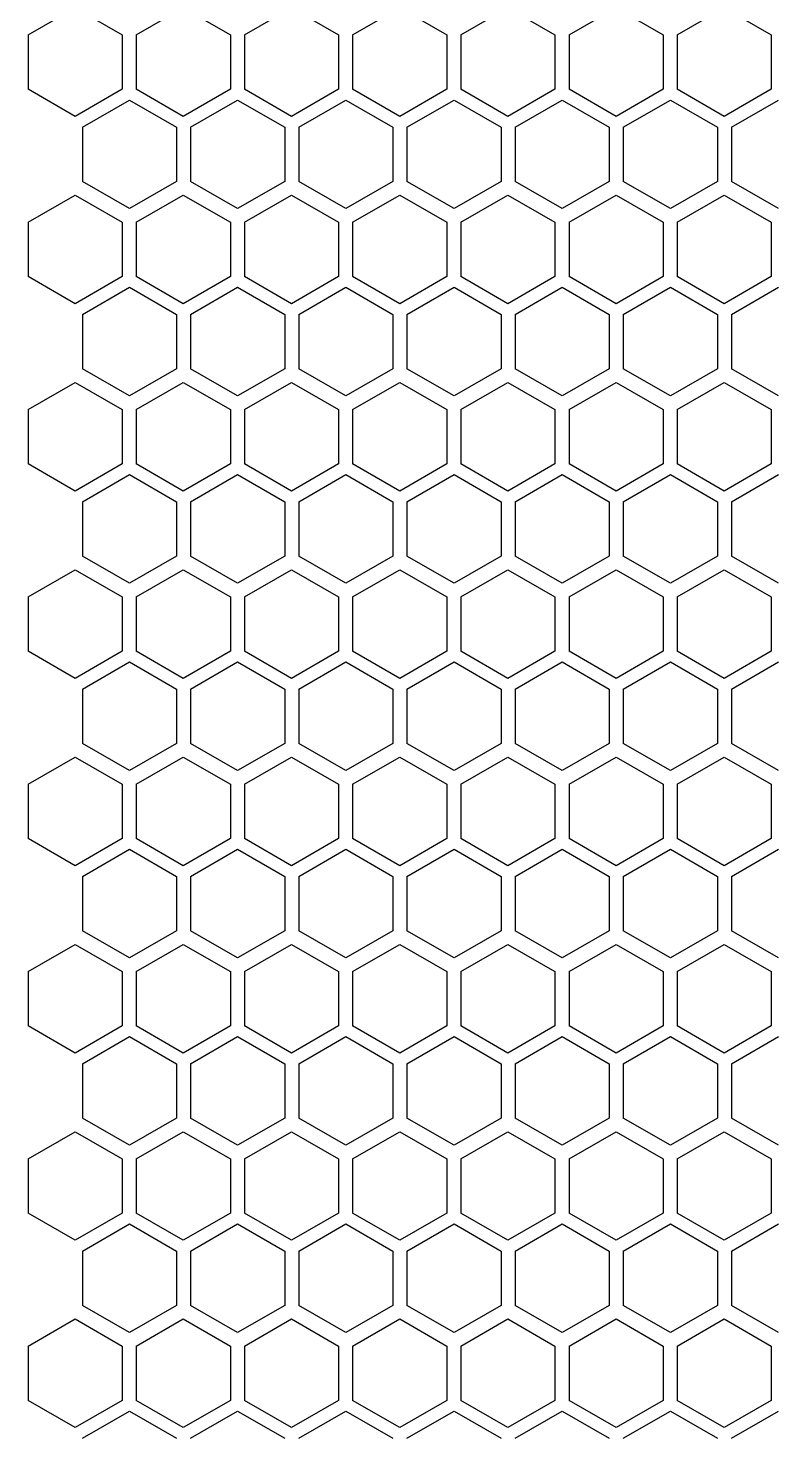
# Model space of a CAD drawing. Header units: millimetres. Extents: x 55614 to 110757, y -66981 to -47484.
# Drawn here: x 88934.4 to 88997.9, y -56078.3 to -55958.8 of the extents above; entities that cross this region are included whole.
import ezdxf

# ---------------------------------------------------------------- set-up
doc = ezdxf.new("R2010")
doc.units = ezdxf.units.MM
doc.layers.add('4215-0412-2_0', color=7, linetype='Continuous')
doc.layers.add('THICK', color=7, linetype='Continuous', lineweight=0)

# ---------------------------------------------------------------- blocks, each defined once
blk = doc.blocks.new('2-1725')
at = {"layer": '4215-0412-2_0', "color": 7, "linetype": 'Continuous'}
for p, q in [((-17922.11, -71824.1), (-17918.11, -71821.79)), ((-17918.11, -71821.79), (-17914.11, -71824.1)), ((-17912.91, -71824.1), (-17908.91, -71821.79)), ((-17908.91, -71821.79), (-17904.91, -71824.1)), ((-17903.71, -71824.1), (-17899.71, -71821.79)), ((-17899.71, -71821.79), (-17895.71, -71824.1)), ((-17894.51, -71824.1), (-17890.51, -71821.79)), ((-17890.51, -71821.79), (-17886.51, -71824.1)), ((-17885.31, -71824.1), (-17881.31, -71821.79)), ((-17881.31, -71821.79), (-17877.31, -71824.1)), ((-17876.11, -71824.1), (-17872.11, -71821.79)), ((-17872.11, -71821.79), (-17868.11, -71824.1)), ((-17866.91, -71824.1), (-17862.91, -71821.79)), ((-17862.91, -71821.79), (-17858.91, -71824.1)), ((-17922.11, -71824.1), (-17922.11, -71828.72)), ((-17914.11, -71824.1), (-17914.11, -71828.72)), ((-17912.91, -71824.1), (-17912.91, -71828.72)), ((-17904.91, -71824.1), (-17904.91, -71828.72)), ((-17903.71, -71824.1), (-17903.71, -71828.72)), ((-17895.71, -71824.1), (-17895.71, -71828.72)), ((-17894.51, -71824.1), (-17894.51, -71828.72)), ((-17886.51, -71824.1), (-17886.51, -71828.72)), ((-17885.31, -71824.1), (-17885.31, -71828.72)), ((-17877.31, -71824.1), (-17877.31, -71828.72)), ((-17876.11, -71824.1), (-17876.11, -71828.72)), ((-17868.11, -71824.1), (-17868.11, -71828.72)), ((-17866.91, -71824.1), (-17866.91, -71828.72)), ((-17858.91, -71824.1), (-17858.91, -71828.72)), ((-17918.11, -71831.03), (-17922.11, -71828.72)), ((-17914.11, -71828.72), (-17918.11, -71831.03)), ((-17908.91, -71831.03), (-17912.91, -71828.72)), ((-17904.91, -71828.72), (-17908.91, -71831.03)), ((-17899.71, -71831.03), (-17903.71, -71828.72)), ((-17895.71, -71828.72), (-17899.71, -71831.03)), ((-17890.51, -71831.03), (-17894.51, -71828.72)), ((-17886.51, -71828.72), (-17890.51, -71831.03)), ((-17881.31, -71831.03), (-17885.31, -71828.72)), ((-17877.31, -71828.72), (-17881.31, -71831.03)), ((-17872.11, -71831.03), (-17876.11, -71828.72)), ((-17868.11, -71828.72), (-17872.11, -71831.03)), ((-17862.91, -71831.03), (-17866.91, -71828.72)), ((-17858.91, -71828.72), (-17862.91, -71831.03)), ((-17917.49, -71831.94), (-17913.49, -71829.63)), ((-17913.49, -71829.63), (-17909.49, -71831.94)), ((-17908.29, -71831.94), (-17904.29, -71829.63)), ((-17904.29, -71829.63), (-17900.29, -71831.94)), ((-17899.09, -71831.94), (-17895.09, -71829.63)), ((-17895.09, -71829.63), (-17891.09, -71831.94)), ((-17889.89, -71831.94), (-17885.89, -71829.63)), ((-17885.89, -71829.63), (-17881.89, -71831.94)), ((-17880.69, -71831.94), (-17876.69, -71829.63)), ((-17876.69, -71829.63), (-17872.69, -71831.94)), ((-17871.49, -71831.94), (-17867.49, -71829.63)), ((-17867.49, -71829.63), (-17863.49, -71831.94)), ((-17862.29, -71831.94), (-17858.29, -71829.63)), ((-17917.49, -71831.94), (-17917.49, -71836.56)), ((-17909.49, -71831.94), (-17909.49, -71836.56)), ((-17908.29, -71831.94), (-17908.29, -71836.56)), ((-17900.29, -71831.94), (-17900.29, -71836.56)), ((-17899.09, -71831.94), (-17899.09, -71836.56)), ((-17891.09, -71831.94), (-17891.09, -71836.56)), ((-17889.89, -71831.94), (-17889.89, -71836.56)), ((-17881.89, -71831.94), (-17881.89, -71836.56)), ((-17880.69, -71831.94), (-17880.69, -71836.56)), ((-17872.69, -71831.94), (-17872.69, -71836.56)), ((-17871.49, -71831.94), (-17871.49, -71836.56)), ((-17863.49, -71831.94), (-17863.49, -71836.56)), ((-17862.29, -71831.94), (-17862.29, -71836.56)), ((-17913.49, -71838.87), (-17917.49, -71836.56)), ((-17909.49, -71836.56), (-17913.49, -71838.87)), ((-17904.29, -71838.87), (-17908.29, -71836.56)), ((-17900.29, -71836.56), (-17904.29, -71838.87)), ((-17895.09, -71838.87), (-17899.09, -71836.56)), ((-17891.09, -71836.56), (-17895.09, -71838.87)), ((-17885.89, -71838.87), (-17889.89, -71836.56)), ((-17881.89, -71836.56), (-17885.89, -71838.87)), ((-17876.69, -71838.87), (-17880.69, -71836.56)), ((-17872.69, -71836.56), (-17876.69, -71838.87)), ((-17867.49, -71838.87), (-17871.49, -71836.56)), ((-17863.49, -71836.56), (-17867.49, -71838.87)), ((-17858.29, -71838.87), (-17862.29, -71836.56)), ((-17922.11, -71840.03), (-17918.11, -71837.72)), ((-17918.11, -71837.72), (-17914.11, -71840.03)), ((-17912.91, -71840.03), (-17908.91, -71837.72)), ((-17908.91, -71837.72), (-17904.91, -71840.03)), ((-17903.71, -71840.03), (-17899.71, -71837.72)), ((-17899.71, -71837.72), (-17895.71, -71840.03)), ((-17894.51, -71840.03), (-17890.51, -71837.72)), ((-17890.51, -71837.72), (-17886.51, -71840.03)), ((-17885.31, -71840.03), (-17881.31, -71837.72)), ((-17881.31, -71837.72), (-17877.31, -71840.03)), ((-17876.11, -71840.03), (-17872.11, -71837.72)), ((-17872.11, -71837.72), (-17868.11, -71840.03)), ((-17866.91, -71840.03), (-17862.91, -71837.72)), ((-17862.91, -71837.72), (-17858.91, -71840.03)), ((-17922.11, -71840.03), (-17922.11, -71844.65)), ((-17914.11, -71840.03), (-17914.11, -71844.65)), ((-17912.91, -71840.03), (-17912.91, -71844.65)), ((-17904.91, -71840.03), (-17904.91, -71844.65)), ((-17903.71, -71840.03), (-17903.71, -71844.65)), ((-17895.71, -71840.03), (-17895.71, -71844.65)), ((-17894.51, -71840.03), (-17894.51, -71844.65)), ((-17886.51, -71840.03), (-17886.51, -71844.65)), ((-17885.31, -71840.03), (-17885.31, -71844.65)), ((-17877.31, -71840.03), (-17877.31, -71844.65)), ((-17876.11, -71840.03), (-17876.11, -71844.65)), ((-17868.11, -71840.03), (-17868.11, -71844.65)), ((-17866.91, -71840.03), (-17866.91, -71844.65)), ((-17858.91, -71840.03), (-17858.91, -71844.65)), ((-17918.11, -71846.96), (-17922.11, -71844.65)), ((-17914.11, -71844.65), (-17918.11, -71846.96)), ((-17908.91, -71846.96), (-17912.91, -71844.65)), ((-17904.91, -71844.65), (-17908.91, -71846.96)), ((-17899.71, -71846.96), (-17903.71, -71844.65)), ((-17895.71, -71844.65), (-17899.71, -71846.96)), ((-17890.51, -71846.96), (-17894.51, -71844.65)), ((-17886.51, -71844.65), (-17890.51, -71846.96)), ((-17881.31, -71846.96), (-17885.31, -71844.65)), ((-17877.31, -71844.65), (-17881.31, -71846.96)), ((-17872.11, -71846.96), (-17876.11, -71844.65)), ((-17868.11, -71844.65), (-17872.11, -71846.96)), ((-17862.91, -71846.96), (-17866.91, -71844.65)), ((-17858.91, -71844.65), (-17862.91, -71846.96)), ((-17917.49, -71847.87), (-17913.49, -71845.56)), ((-17913.49, -71845.56), (-17909.49, -71847.87)), ((-17908.29, -71847.87), (-17904.29, -71845.56)), ((-17904.29, -71845.56), (-17900.29, -71847.87)), ((-17899.09, -71847.87), (-17895.09, -71845.56)), ((-17895.09, -71845.56), (-17891.09, -71847.87)), ((-17889.89, -71847.87), (-17885.89, -71845.56)), ((-17885.89, -71845.56), (-17881.89, -71847.87)), ((-17880.69, -71847.87), (-17876.69, -71845.56)), ((-17876.69, -71845.56), (-17872.69, -71847.87)), ((-17871.49, -71847.87), (-17867.49, -71845.56)), ((-17867.49, -71845.56), (-17863.49, -71847.87)), ((-17862.29, -71847.87), (-17858.29, -71845.56)), ((-17917.49, -71847.87), (-17917.49, -71852.49)), ((-17909.49, -71847.87), (-17909.49, -71852.49)), ((-17908.29, -71847.87), (-17908.29, -71852.49)), ((-17900.29, -71847.87), (-17900.29, -71852.49)), ((-17899.09, -71847.87), (-17899.09, -71852.49)), ((-17891.09, -71847.87), (-17891.09, -71852.49)), ((-17889.89, -71847.87), (-17889.89, -71852.49)), ((-17881.89, -71847.87), (-17881.89, -71852.49)), ((-17880.69, -71847.87), (-17880.69, -71852.49)), ((-17872.69, -71847.87), (-17872.69, -71852.49)), ((-17871.49, -71847.87), (-17871.49, -71852.49)), ((-17863.49, -71847.87), (-17863.49, -71852.49)), ((-17862.29, -71847.87), (-17862.29, -71852.49)), ((-17913.49, -71854.8), (-17917.49, -71852.49)), ((-17909.49, -71852.49), (-17913.49, -71854.8)), ((-17904.29, -71854.8), (-17908.29, -71852.49)), ((-17900.29, -71852.49), (-17904.29, -71854.8)), ((-17895.09, -71854.8), (-17899.09, -71852.49)), ((-17891.09, -71852.49), (-17895.09, -71854.8)), ((-17885.89, -71854.8), (-17889.89, -71852.49)), ((-17881.89, -71852.49), (-17885.89, -71854.8)), ((-17876.69, -71854.8), (-17880.69, -71852.49)), ((-17872.69, -71852.49), (-17876.69, -71854.8)), ((-17867.49, -71854.8), (-17871.49, -71852.49)), ((-17863.49, -71852.49), (-17867.49, -71854.8)), ((-17858.29, -71854.8), (-17862.29, -71852.49)), ((-17922.11, -71855.96), (-17918.11, -71853.65)), ((-17918.11, -71853.65), (-17914.11, -71855.96)), ((-17912.91, -71855.96), (-17908.91, -71853.65)), ((-17908.91, -71853.65), (-17904.91, -71855.96)), ((-17903.71, -71855.96), (-17899.71, -71853.65)), ((-17899.71, -71853.65), (-17895.71, -71855.96)), ((-17894.51, -71855.96), (-17890.51, -71853.65)), ((-17890.51, -71853.65), (-17886.51, -71855.96)), ((-17885.31, -71855.96), (-17881.31, -71853.65)), ((-17881.31, -71853.65), (-17877.31, -71855.96)), ((-17876.11, -71855.96), (-17872.11, -71853.65)), ((-17872.11, -71853.65), (-17868.11, -71855.96)), ((-17866.91, -71855.96), (-17862.91, -71853.65)), ((-17862.91, -71853.65), (-17858.91, -71855.96)), ((-17922.11, -71855.96), (-17922.11, -71860.58)), ((-17914.11, -71855.96), (-17914.11, -71860.58)), ((-17912.91, -71855.96), (-17912.91, -71860.58)), ((-17904.91, -71855.96), (-17904.91, -71860.58)), ((-17903.71, -71855.96), (-17903.71, -71860.58)), ((-17895.71, -71855.96), (-17895.71, -71860.58)), ((-17894.51, -71855.96), (-17894.51, -71860.58)), ((-17886.51, -71855.96), (-17886.51, -71860.58)), ((-17885.31, -71855.96), (-17885.31, -71860.58)), ((-17877.31, -71855.96), (-17877.31, -71860.58)), ((-17876.11, -71855.96), (-17876.11, -71860.58)), ((-17868.11, -71855.96), (-17868.11, -71860.58)), ((-17866.91, -71855.96), (-17866.91, -71860.58)), ((-17858.91, -71855.96), (-17858.91, -71860.58)), ((-17918.11, -71862.89), (-17922.11, -71860.58)), ((-17914.11, -71860.58), (-17918.11, -71862.89)), ((-17908.91, -71862.89), (-17912.91, -71860.58)), ((-17904.91, -71860.58), (-17908.91, -71862.89)), ((-17899.71, -71862.89), (-17903.71, -71860.58)), ((-17895.71, -71860.58), (-17899.71, -71862.89)), ((-17890.51, -71862.89), (-17894.51, -71860.58)), ((-17886.51, -71860.58), (-17890.51, -71862.89)), ((-17881.31, -71862.89), (-17885.31, -71860.58)), ((-17877.31, -71860.58), (-17881.31, -71862.89)), ((-17872.11, -71862.89), (-17876.11, -71860.58)), ((-17868.11, -71860.58), (-17872.11, -71862.89)), ((-17862.91, -71862.89), (-17866.91, -71860.58)), ((-17858.91, -71860.58), (-17862.91, -71862.89)), ((-17917.49, -71863.8), (-17913.49, -71861.49)), ((-17913.49, -71861.49), (-17909.49, -71863.8)), ((-17908.29, -71863.8), (-17904.29, -71861.49)), ((-17904.29, -71861.49), (-17900.29, -71863.8)), ((-17899.09, -71863.8), (-17895.09, -71861.49)), ((-17895.09, -71861.49), (-17891.09, -71863.8)), ((-17889.89, -71863.8), (-17885.89, -71861.49)), ((-17885.89, -71861.49), (-17881.89, -71863.8)), ((-17880.69, -71863.8), (-17876.69, -71861.49)), ((-17876.69, -71861.49), (-17872.69, -71863.8)), ((-17871.49, -71863.8), (-17867.49, -71861.49)), ((-17867.49, -71861.49), (-17863.49, -71863.8)), ((-17862.29, -71863.8), (-17858.29, -71861.49)), ((-17917.49, -71863.8), (-17917.49, -71868.42)), ((-17909.49, -71863.8), (-17909.49, -71868.42)), ((-17908.29, -71863.8), (-17908.29, -71868.42)), ((-17900.29, -71863.8), (-17900.29, -71868.42)), ((-17899.09, -71863.8), (-17899.09, -71868.42)), ((-17891.09, -71863.8), (-17891.09, -71868.42)), ((-17889.89, -71863.8), (-17889.89, -71868.42)), ((-17881.89, -71863.8), (-17881.89, -71868.42)), ((-17880.69, -71863.8), (-17880.69, -71868.42)), ((-17872.69, -71863.8), (-17872.69, -71868.42)), ((-17871.49, -71863.8), (-17871.49, -71868.42)), ((-17863.49, -71863.8), (-17863.49, -71868.42)), ((-17862.29, -71863.8), (-17862.29, -71868.42)), ((-17913.49, -71870.73), (-17917.49, -71868.42)), ((-17909.49, -71868.42), (-17913.49, -71870.73)), ((-17904.29, -71870.73), (-17908.29, -71868.42)), ((-17900.29, -71868.42), (-17904.29, -71870.73)), ((-17895.09, -71870.73), (-17899.09, -71868.42)), ((-17891.09, -71868.42), (-17895.09, -71870.73)), ((-17885.89, -71870.73), (-17889.89, -71868.42)), ((-17881.89, -71868.42), (-17885.89, -71870.73)), ((-17876.69, -71870.73), (-17880.69, -71868.42)), ((-17872.69, -71868.42), (-17876.69, -71870.73)), ((-17867.49, -71870.73), (-17871.49, -71868.42)), ((-17863.49, -71868.42), (-17867.49, -71870.73)), ((-17858.29, -71870.73), (-17862.29, -71868.42)), ((-17922.11, -71871.89), (-17918.11, -71869.58)), ((-17918.11, -71869.58), (-17914.11, -71871.89)), ((-17912.91, -71871.89), (-17908.91, -71869.58)), ((-17908.91, -71869.58), (-17904.91, -71871.89)), ((-17903.71, -71871.89), (-17899.71, -71869.58)), ((-17899.71, -71869.58), (-17895.71, -71871.89)), ((-17894.51, -71871.89), (-17890.51, -71869.58)), ((-17890.51, -71869.58), (-17886.51, -71871.89)), ((-17885.31, -71871.89), (-17881.31, -71869.58)), ((-17881.31, -71869.58), (-17877.31, -71871.89)), ((-17876.11, -71871.89), (-17872.11, -71869.58)), ((-17872.11, -71869.58), (-17868.11, -71871.89)), ((-17866.91, -71871.89), (-17862.91, -71869.58)), ((-17862.91, -71869.58), (-17858.91, -71871.89)), ((-17922.11, -71871.89), (-17922.11, -71876.51)), ((-17914.11, -71871.89), (-17914.11, -71876.51)), ((-17912.91, -71871.89), (-17912.91, -71876.51)), ((-17904.91, -71871.89), (-17904.91, -71876.51)), ((-17903.71, -71871.89), (-17903.71, -71876.51)), ((-17895.71, -71871.89), (-17895.71, -71876.51)), ((-17894.51, -71871.89), (-17894.51, -71876.51)), ((-17886.51, -71871.89), (-17886.51, -71876.51)), ((-17885.31, -71871.89), (-17885.31, -71876.51)), ((-17877.31, -71871.89), (-17877.31, -71876.51)), ((-17876.11, -71871.89), (-17876.11, -71876.51)), ((-17868.11, -71871.89), (-17868.11, -71876.51)), ((-17866.91, -71871.89), (-17866.91, -71876.51)), ((-17858.91, -71871.89), (-17858.91, -71876.51)), ((-17918.11, -71878.82), (-17922.11, -71876.51)), ((-17914.11, -71876.51), (-17918.11, -71878.82)), ((-17908.91, -71878.82), (-17912.91, -71876.51)), ((-17904.91, -71876.51), (-17908.91, -71878.82)), ((-17899.71, -71878.82), (-17903.71, -71876.51)), ((-17895.71, -71876.51), (-17899.71, -71878.82)), ((-17890.51, -71878.82), (-17894.51, -71876.51)), ((-17886.51, -71876.51), (-17890.51, -71878.82)), ((-17881.31, -71878.82), (-17885.31, -71876.51)), ((-17877.31, -71876.51), (-17881.31, -71878.82)), ((-17872.11, -71878.82), (-17876.11, -71876.51)), ((-17868.11, -71876.51), (-17872.11, -71878.82)), ((-17862.91, -71878.82), (-17866.91, -71876.51)), ((-17858.91, -71876.51), (-17862.91, -71878.82)), ((-17917.49, -71879.73), (-17913.49, -71877.42)), ((-17913.49, -71877.42), (-17909.49, -71879.73)), ((-17908.29, -71879.73), (-17904.29, -71877.42)), ((-17904.29, -71877.42), (-17900.29, -71879.73)), ((-17899.09, -71879.73), (-17895.09, -71877.42)), ((-17895.09, -71877.42), (-17891.09, -71879.73)), ((-17889.89, -71879.73), (-17885.89, -71877.42)), ((-17885.89, -71877.42), (-17881.89, -71879.73)), ((-17880.69, -71879.73), (-17876.69, -71877.42)), ((-17876.69, -71877.42), (-17872.69, -71879.73)), ((-17871.49, -71879.73), (-17867.49, -71877.42)), ((-17867.49, -71877.42), (-17863.49, -71879.73)), ((-17862.29, -71879.73), (-17858.29, -71877.42)), ((-17917.49, -71879.73), (-17917.49, -71884.35)), ((-17909.49, -71879.73), (-17909.49, -71884.35)), ((-17908.29, -71879.73), (-17908.29, -71884.35)), ((-17900.29, -71879.73), (-17900.29, -71884.35)), ((-17899.09, -71879.73), (-17899.09, -71884.35)), ((-17891.09, -71879.73), (-17891.09, -71884.35)), ((-17889.89, -71879.73), (-17889.89, -71884.35)), ((-17881.89, -71879.73), (-17881.89, -71884.35)), ((-17880.69, -71879.73), (-17880.69, -71884.35)), ((-17872.69, -71879.73), (-17872.69, -71884.35)), ((-17871.49, -71879.73), (-17871.49, -71884.35)), ((-17863.49, -71879.73), (-17863.49, -71884.35)), ((-17862.29, -71879.73), (-17862.29, -71884.35)), ((-17913.49, -71886.66), (-17917.49, -71884.35)), ((-17909.49, -71884.35), (-17913.49, -71886.66)), ((-17904.29, -71886.66), (-17908.29, -71884.35)), ((-17900.29, -71884.35), (-17904.29, -71886.66)), ((-17895.09, -71886.66), (-17899.09, -71884.35)), ((-17891.09, -71884.35), (-17895.09, -71886.66)), ((-17885.89, -71886.66), (-17889.89, -71884.35)), ((-17881.89, -71884.35), (-17885.89, -71886.66)), ((-17876.69, -71886.66), (-17880.69, -71884.35)), ((-17872.69, -71884.35), (-17876.69, -71886.66)), ((-17867.49, -71886.66), (-17871.49, -71884.35)), ((-17863.49, -71884.35), (-17867.49, -71886.66)), ((-17858.29, -71886.66), (-17862.29, -71884.35)), ((-17922.11, -71887.82), (-17918.11, -71885.51)), ((-17918.11, -71885.51), (-17914.11, -71887.82)), ((-17912.91, -71887.82), (-17908.91, -71885.51)), ((-17908.91, -71885.51), (-17904.91, -71887.82)), ((-17903.71, -71887.82), (-17899.71, -71885.51)), ((-17899.71, -71885.51), (-17895.71, -71887.82)), ((-17894.51, -71887.82), (-17890.51, -71885.51)), ((-17890.51, -71885.51), (-17886.51, -71887.82)), ((-17885.31, -71887.82), (-17881.31, -71885.51)), ((-17881.31, -71885.51), (-17877.31, -71887.82)), ((-17876.11, -71887.82), (-17872.11, -71885.51)), ((-17872.11, -71885.51), (-17868.11, -71887.82)), ((-17866.91, -71887.82), (-17862.91, -71885.51)), ((-17862.91, -71885.51), (-17858.91, -71887.82)), ((-17922.11, -71887.82), (-17922.11, -71892.44)), ((-17914.11, -71887.82), (-17914.11, -71892.44)), ((-17912.91, -71887.82), (-17912.91, -71892.44)), ((-17904.91, -71887.82), (-17904.91, -71892.44)), ((-17903.71, -71887.82), (-17903.71, -71892.44)), ((-17895.71, -71887.82), (-17895.71, -71892.44)), ((-17894.51, -71887.82), (-17894.51, -71892.44)), ((-17886.51, -71887.82), (-17886.51, -71892.44)), ((-17885.31, -71887.82), (-17885.31, -71892.44)), ((-17877.31, -71887.82), (-17877.31, -71892.44)), ((-17876.11, -71887.82), (-17876.11, -71892.44)), ((-17868.11, -71887.82), (-17868.11, -71892.44)), ((-17866.91, -71887.82), (-17866.91, -71892.44)), ((-17858.91, -71887.82), (-17858.91, -71892.44)), ((-17918.11, -71894.75), (-17922.11, -71892.44)), ((-17914.11, -71892.44), (-17918.11, -71894.75)), ((-17908.91, -71894.75), (-17912.91, -71892.44)), ((-17904.91, -71892.44), (-17908.91, -71894.75)), ((-17899.71, -71894.75), (-17903.71, -71892.44)), ((-17895.71, -71892.44), (-17899.71, -71894.75)), ((-17890.51, -71894.75), (-17894.51, -71892.44)), ((-17886.51, -71892.44), (-17890.51, -71894.75)), ((-17881.31, -71894.75), (-17885.31, -71892.44)), ((-17877.31, -71892.44), (-17881.31, -71894.75)), ((-17872.11, -71894.75), (-17876.11, -71892.44)), ((-17868.11, -71892.44), (-17872.11, -71894.75)), ((-17862.91, -71894.75), (-17866.91, -71892.44)), ((-17858.91, -71892.44), (-17862.91, -71894.75)), ((-17917.49, -71895.66), (-17913.49, -71893.35)), ((-17913.49, -71893.35), (-17909.49, -71895.66)), ((-17908.29, -71895.66), (-17904.29, -71893.35)), ((-17904.29, -71893.35), (-17900.29, -71895.66)), ((-17899.09, -71895.66), (-17895.09, -71893.35)), ((-17895.09, -71893.35), (-17891.09, -71895.66)), ((-17889.89, -71895.66), (-17885.89, -71893.35)), ((-17885.89, -71893.35), (-17881.89, -71895.66)), ((-17880.69, -71895.66), (-17876.69, -71893.35)), ((-17876.69, -71893.35), (-17872.69, -71895.66)), ((-17871.49, -71895.66), (-17867.49, -71893.35)), ((-17867.49, -71893.35), (-17863.49, -71895.66)), ((-17862.29, -71895.66), (-17858.29, -71893.35)), ((-17917.49, -71895.66), (-17917.49, -71900.28)), ((-17909.49, -71895.66), (-17909.49, -71900.28)), ((-17908.29, -71895.66), (-17908.29, -71900.28)), ((-17900.29, -71895.66), (-17900.29, -71900.28)), ((-17899.09, -71895.66), (-17899.09, -71900.28)), ((-17891.09, -71895.66), (-17891.09, -71900.28)), ((-17889.89, -71895.66), (-17889.89, -71900.28)), ((-17881.89, -71895.66), (-17881.89, -71900.28)), ((-17880.69, -71895.66), (-17880.69, -71900.28)), ((-17872.69, -71895.66), (-17872.69, -71900.28)), ((-17871.49, -71895.66), (-17871.49, -71900.28)), ((-17863.49, -71895.66), (-17863.49, -71900.28)), ((-17862.29, -71895.66), (-17862.29, -71900.28)), ((-17913.49, -71902.59), (-17917.49, -71900.28)), ((-17909.49, -71900.28), (-17913.49, -71902.59)), ((-17904.29, -71902.59), (-17908.29, -71900.28)), ((-17900.29, -71900.28), (-17904.29, -71902.59)), ((-17895.09, -71902.59), (-17899.09, -71900.28)), ((-17891.09, -71900.28), (-17895.09, -71902.59)), ((-17885.89, -71902.59), (-17889.89, -71900.28)), ((-17881.89, -71900.28), (-17885.89, -71902.59)), ((-17876.69, -71902.59), (-17880.69, -71900.28)), ((-17872.69, -71900.28), (-17876.69, -71902.59)), ((-17867.49, -71902.59), (-17871.49, -71900.28)), ((-17863.49, -71900.28), (-17867.49, -71902.59)), ((-17858.29, -71902.59), (-17862.29, -71900.28)), ((-17922.11, -71903.75), (-17918.11, -71901.44)), ((-17918.11, -71901.44), (-17914.11, -71903.75)), ((-17912.91, -71903.75), (-17908.91, -71901.44)), ((-17908.91, -71901.44), (-17904.91, -71903.75)), ((-17903.71, -71903.75), (-17899.71, -71901.44)), ((-17899.71, -71901.44), (-17895.71, -71903.75)), ((-17894.51, -71903.75), (-17890.51, -71901.44)), ((-17890.51, -71901.44), (-17886.51, -71903.75)), ((-17885.31, -71903.75), (-17881.31, -71901.44)), ((-17881.31, -71901.44), (-17877.31, -71903.75)), ((-17876.11, -71903.75), (-17872.11, -71901.44)), ((-17872.11, -71901.44), (-17868.11, -71903.75)), ((-17866.91, -71903.75), (-17862.91, -71901.44)), ((-17862.91, -71901.44), (-17858.91, -71903.75)), ((-17922.11, -71903.75), (-17922.11, -71908.37)), ((-17914.11, -71903.75), (-17914.11, -71908.37)), ((-17912.91, -71903.75), (-17912.91, -71908.37)), ((-17904.91, -71903.75), (-17904.91, -71908.37)), ((-17903.71, -71903.75), (-17903.71, -71908.37)), ((-17895.71, -71903.75), (-17895.71, -71908.37)), ((-17894.51, -71903.75), (-17894.51, -71908.37)), ((-17886.51, -71903.75), (-17886.51, -71908.37)), ((-17885.31, -71903.75), (-17885.31, -71908.37)), ((-17877.31, -71903.75), (-17877.31, -71908.37)), ((-17876.11, -71903.75), (-17876.11, -71908.37)), ((-17868.11, -71903.75), (-17868.11, -71908.37)), ((-17866.91, -71903.75), (-17866.91, -71908.37)), ((-17858.91, -71903.75), (-17858.91, -71908.37)), ((-17918.11, -71910.68), (-17922.11, -71908.37)), ((-17914.11, -71908.37), (-17918.11, -71910.68)), ((-17908.91, -71910.68), (-17912.91, -71908.37)), ((-17904.91, -71908.37), (-17908.91, -71910.68)), ((-17899.71, -71910.68), (-17903.71, -71908.37)), ((-17895.71, -71908.37), (-17899.71, -71910.68)), ((-17890.51, -71910.68), (-17894.51, -71908.37)), ((-17886.51, -71908.37), (-17890.51, -71910.68)), ((-17881.31, -71910.68), (-17885.31, -71908.37)), ((-17877.31, -71908.37), (-17881.31, -71910.68)), ((-17872.11, -71910.68), (-17876.11, -71908.37)), ((-17868.11, -71908.37), (-17872.11, -71910.68)), ((-17862.91, -71910.68), (-17866.91, -71908.37)), ((-17858.91, -71908.37), (-17862.91, -71910.68)), ((-17917.49, -71911.59), (-17913.49, -71909.28)), ((-17913.49, -71909.28), (-17909.49, -71911.59)), ((-17908.29, -71911.59), (-17904.29, -71909.28)), ((-17904.29, -71909.28), (-17900.29, -71911.59)), ((-17899.09, -71911.59), (-17895.09, -71909.28)), ((-17895.09, -71909.28), (-17891.09, -71911.59)), ((-17889.89, -71911.59), (-17885.89, -71909.28)), ((-17885.89, -71909.28), (-17881.89, -71911.59)), ((-17880.69, -71911.59), (-17876.69, -71909.28)), ((-17876.69, -71909.28), (-17872.69, -71911.59)), ((-17871.49, -71911.59), (-17867.49, -71909.28)), ((-17867.49, -71909.28), (-17863.49, -71911.59)), ((-17862.29, -71911.59), (-17858.29, -71909.28)), ((-17917.49, -71911.59), (-17917.49, -71916.21)), ((-17909.49, -71911.59), (-17909.49, -71916.21)), ((-17908.29, -71911.59), (-17908.29, -71916.21)), ((-17900.29, -71911.59), (-17900.29, -71916.21)), ((-17899.09, -71911.59), (-17899.09, -71916.21)), ((-17891.09, -71911.59), (-17891.09, -71916.21)), ((-17889.89, -71911.59), (-17889.89, -71916.21)), ((-17881.89, -71911.59), (-17881.89, -71916.21)), ((-17880.69, -71911.59), (-17880.69, -71916.21)), ((-17872.69, -71911.59), (-17872.69, -71916.21)), ((-17871.49, -71911.59), (-17871.49, -71916.21)), ((-17863.49, -71911.59), (-17863.49, -71916.21)), ((-17862.29, -71911.59), (-17862.29, -71916.21)), ((-17913.49, -71918.52), (-17917.49, -71916.21)), ((-17909.49, -71916.21), (-17913.49, -71918.52)), ((-17904.29, -71918.52), (-17908.29, -71916.21)), ((-17900.29, -71916.21), (-17904.29, -71918.52)), ((-17895.09, -71918.52), (-17899.09, -71916.21)), ((-17891.09, -71916.21), (-17895.09, -71918.52)), ((-17885.89, -71918.52), (-17889.89, -71916.21)), ((-17881.89, -71916.21), (-17885.89, -71918.52)), ((-17876.69, -71918.52), (-17880.69, -71916.21)), ((-17872.69, -71916.21), (-17876.69, -71918.52)), ((-17867.49, -71918.52), (-17871.49, -71916.21)), ((-17863.49, -71916.21), (-17867.49, -71918.52)), ((-17858.29, -71918.52), (-17862.29, -71916.21)), ((-17922.11, -71919.68), (-17918.11, -71917.37)), ((-17918.11, -71917.37), (-17914.11, -71919.68)), ((-17912.91, -71919.68), (-17908.91, -71917.37)), ((-17908.91, -71917.37), (-17904.91, -71919.68)), ((-17903.71, -71919.68), (-17899.71, -71917.37)), ((-17899.71, -71917.37), (-17895.71, -71919.68)), ((-17894.51, -71919.68), (-17890.51, -71917.37)), ((-17890.51, -71917.37), (-17886.51, -71919.68)), ((-17885.31, -71919.68), (-17881.31, -71917.37)), ((-17881.31, -71917.37), (-17877.31, -71919.68)), ((-17876.11, -71919.68), (-17872.11, -71917.37)), ((-17872.11, -71917.37), (-17868.11, -71919.68)), ((-17866.91, -71919.68), (-17862.91, -71917.37)), ((-17862.91, -71917.37), (-17858.91, -71919.68)), ((-17922.11, -71919.68), (-17922.11, -71924.3)), ((-17914.11, -71919.68), (-17914.11, -71924.3)), ((-17912.91, -71919.68), (-17912.91, -71924.3)), ((-17904.91, -71919.68), (-17904.91, -71924.3)), ((-17903.71, -71919.68), (-17903.71, -71924.3)), ((-17895.71, -71919.68), (-17895.71, -71924.3)), ((-17894.51, -71919.68), (-17894.51, -71924.3)), ((-17886.51, -71919.68), (-17886.51, -71924.3)), ((-17885.31, -71919.68), (-17885.31, -71924.3)), ((-17877.31, -71919.68), (-17877.31, -71924.3)), ((-17876.11, -71919.68), (-17876.11, -71924.3)), ((-17868.11, -71919.68), (-17868.11, -71924.3)), ((-17866.91, -71919.68), (-17866.91, -71924.3)), ((-17858.91, -71919.68), (-17858.91, -71924.3)), ((-17918.11, -71926.61), (-17922.11, -71924.3)), ((-17914.11, -71924.3), (-17918.11, -71926.61)), ((-17908.91, -71926.61), (-17912.91, -71924.3)), ((-17904.91, -71924.3), (-17908.91, -71926.61)), ((-17899.71, -71926.61), (-17903.71, -71924.3)), ((-17895.71, -71924.3), (-17899.71, -71926.61)), ((-17890.51, -71926.61), (-17894.51, -71924.3)), ((-17886.51, -71924.3), (-17890.51, -71926.61)), ((-17881.31, -71926.61), (-17885.31, -71924.3)), ((-17877.31, -71924.3), (-17881.31, -71926.61)), ((-17872.11, -71926.61), (-17876.11, -71924.3)), ((-17868.11, -71924.3), (-17872.11, -71926.61)), ((-17862.91, -71926.61), (-17866.91, -71924.3)), ((-17858.91, -71924.3), (-17862.91, -71926.61)), ((-17917.49, -71927.52), (-17913.49, -71925.21)), ((-17913.49, -71925.21), (-17909.49, -71927.52)), ((-17908.29, -71927.52), (-17904.29, -71925.21)), ((-17904.29, -71925.21), (-17900.29, -71927.52)), ((-17899.09, -71927.52), (-17895.09, -71925.21)), ((-17895.09, -71925.21), (-17891.09, -71927.52)), ((-17889.89, -71927.52), (-17885.89, -71925.21)), ((-17885.89, -71925.21), (-17881.89, -71927.52)), ((-17880.69, -71927.52), (-17876.69, -71925.21)), ((-17876.69, -71925.21), (-17872.69, -71927.52)), ((-17871.49, -71927.52), (-17867.49, -71925.21)), ((-17867.49, -71925.21), (-17863.49, -71927.52)), ((-17862.29, -71927.52), (-17858.29, -71925.21)), ((-17917.49, -71927.52), (-17917.49, -71932.14)), ((-17909.49, -71927.52), (-17909.49, -71932.14)), ((-17908.29, -71927.52), (-17908.29, -71932.14)), ((-17900.29, -71927.52), (-17900.29, -71932.14)), ((-17899.09, -71927.52), (-17899.09, -71932.14)), ((-17891.09, -71927.52), (-17891.09, -71932.14)), ((-17889.89, -71927.52), (-17889.89, -71932.14)), ((-17881.89, -71927.52), (-17881.89, -71932.14)), ((-17880.69, -71927.52), (-17880.69, -71932.14)), ((-17872.69, -71927.52), (-17872.69, -71932.14)), ((-17871.49, -71927.52), (-17871.49, -71932.14)), ((-17863.49, -71927.52), (-17863.49, -71932.14)), ((-17862.29, -71927.52), (-17862.29, -71932.14)), ((-17913.49, -71934.45), (-17917.49, -71932.14)), ((-17909.49, -71932.14), (-17913.49, -71934.45)), ((-17904.29, -71934.45), (-17908.29, -71932.14)), ((-17900.29, -71932.14), (-17904.29, -71934.45)), ((-17895.09, -71934.45), (-17899.09, -71932.14)), ((-17891.09, -71932.14), (-17895.09, -71934.45)), ((-17885.89, -71934.45), (-17889.89, -71932.14)), ((-17881.89, -71932.14), (-17885.89, -71934.45)), ((-17876.69, -71934.45), (-17880.69, -71932.14)), ((-17872.69, -71932.14), (-17876.69, -71934.45)), ((-17867.49, -71934.45), (-17871.49, -71932.14)), ((-17863.49, -71932.14), (-17867.49, -71934.45)), ((-17858.29, -71934.45), (-17862.29, -71932.14)), ((-17922.11, -71935.61), (-17918.11, -71933.3)), ((-17918.11, -71933.3), (-17914.11, -71935.61)), ((-17912.91, -71935.61), (-17908.91, -71933.3)), ((-17908.91, -71933.3), (-17904.91, -71935.61)), ((-17903.71, -71935.61), (-17899.71, -71933.3)), ((-17899.71, -71933.3), (-17895.71, -71935.61)), ((-17894.51, -71935.61), (-17890.51, -71933.3)), ((-17890.51, -71933.3), (-17886.51, -71935.61)), ((-17885.31, -71935.61), (-17881.31, -71933.3)), ((-17881.31, -71933.3), (-17877.31, -71935.61)), ((-17876.11, -71935.61), (-17872.11, -71933.3)), ((-17872.11, -71933.3), (-17868.11, -71935.61)), ((-17866.91, -71935.61), (-17862.91, -71933.3)), ((-17862.91, -71933.3), (-17858.91, -71935.61)), ((-17922.11, -71935.61), (-17922.11, -71940.23)), ((-17914.11, -71935.61), (-17914.11, -71940.23)), ((-17912.91, -71935.61), (-17912.91, -71940.23)), ((-17904.91, -71935.61), (-17904.91, -71940.23)), ((-17903.71, -71935.61), (-17903.71, -71940.23)), ((-17895.71, -71935.61), (-17895.71, -71940.23)), ((-17894.51, -71935.61), (-17894.51, -71940.23)), ((-17886.51, -71935.61), (-17886.51, -71940.23)), ((-17885.31, -71935.61), (-17885.31, -71940.23)), ((-17877.31, -71935.61), (-17877.31, -71940.23)), ((-17876.11, -71935.61), (-17876.11, -71940.23)), ((-17868.11, -71935.61), (-17868.11, -71940.23)), ((-17866.91, -71935.61), (-17866.91, -71940.23)), ((-17858.91, -71935.61), (-17858.91, -71940.23)), ((-17918.11, -71942.54), (-17922.11, -71940.23)), ((-17914.11, -71940.23), (-17918.11, -71942.54)), ((-17908.91, -71942.54), (-17912.91, -71940.23)), ((-17904.91, -71940.23), (-17908.91, -71942.54)), ((-17899.71, -71942.54), (-17903.71, -71940.23)), ((-17895.71, -71940.23), (-17899.71, -71942.54)), ((-17890.51, -71942.54), (-17894.51, -71940.23)), ((-17886.51, -71940.23), (-17890.51, -71942.54)), ((-17881.31, -71942.54), (-17885.31, -71940.23)), ((-17877.31, -71940.23), (-17881.31, -71942.54)), ((-17872.11, -71942.54), (-17876.11, -71940.23)), ((-17868.11, -71940.23), (-17872.11, -71942.54)), ((-17862.91, -71942.54), (-17866.91, -71940.23)), ((-17858.91, -71940.23), (-17862.91, -71942.54)), ((-17917.49, -71943.45), (-17913.49, -71941.14)), ((-17913.49, -71941.14), (-17909.49, -71943.45)), ((-17908.29, -71943.45), (-17904.29, -71941.14)), ((-17904.29, -71941.14), (-17900.29, -71943.45)), ((-17899.09, -71943.45), (-17895.09, -71941.14)), ((-17895.09, -71941.14), (-17891.09, -71943.45)), ((-17889.89, -71943.45), (-17885.89, -71941.14)), ((-17885.89, -71941.14), (-17881.89, -71943.45)), ((-17880.69, -71943.45), (-17876.69, -71941.14)), ((-17876.69, -71941.14), (-17872.69, -71943.45)), ((-17871.49, -71943.45), (-17867.49, -71941.14)), ((-17867.49, -71941.14), (-17863.49, -71943.45)), ((-17862.29, -71943.45), (-17858.29, -71941.14))]:
    blk.add_line(p, q, dxfattribs=at)
blk = doc.blocks.new('RY76UI67U656')
at = {"layer": 'THICK', "lineweight": -3}
blk.add_blockref('2-1725', (50060.59, -17829.34), dxfattribs=at)

msp = doc.modelspace()

# ---------------------------------------------------------------- block references
at = {"layer": 'THICK', "lineweight": -3}
msp.add_blockref('RY76UI67U656', (56795.929, 33694.033), dxfattribs=at)

doc.saveas('drawing.dxf')
